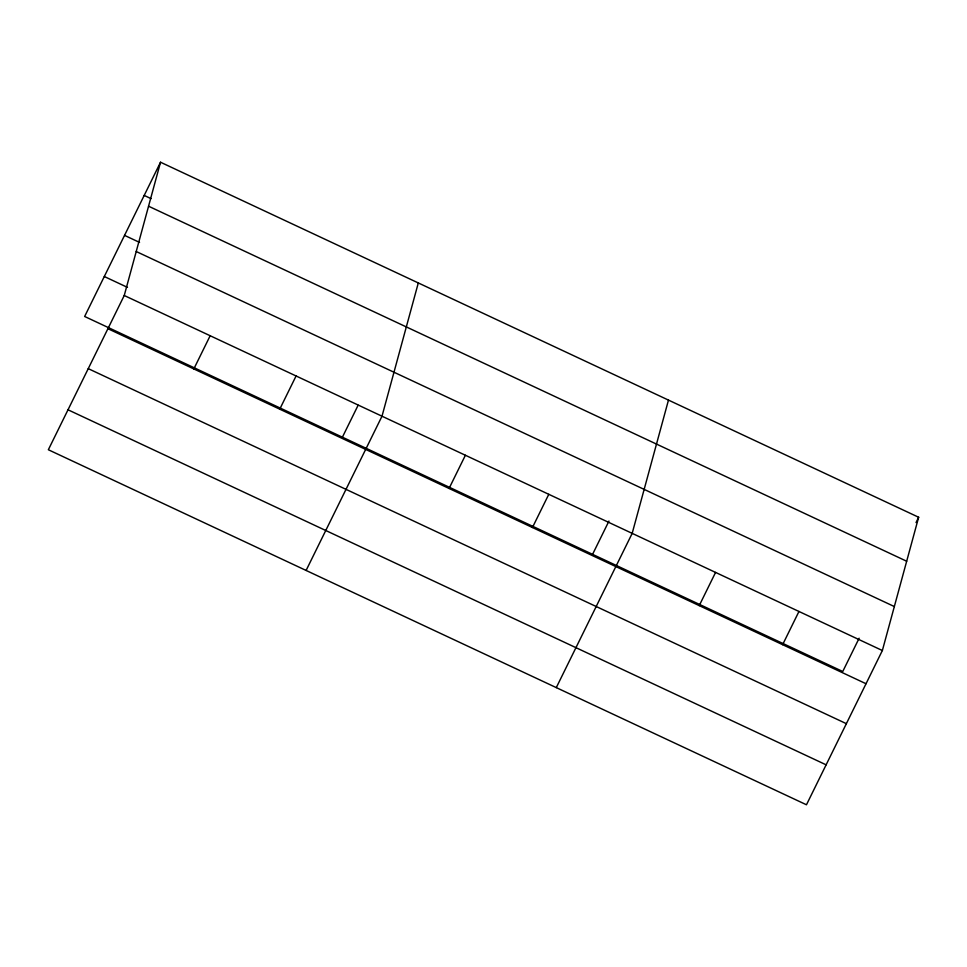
<?xml version="1.0" encoding="UTF-8"?>
<svg xmlns="http://www.w3.org/2000/svg" width="967" height="967" viewBox="0 0 967 967"><rect width="100%" height="100%" fill="white"/><g stroke="black" fill="none" stroke-linecap="round" stroke-linejoin="round"><path stroke-width="1.45" d="M124.247 295.503L160.534 162.226L918.65 517.26L882.363 650.525L806.466 804.774L48.35 449.74L124.247 295.503L882.363 650.525M418.3 282.944L382.001 416.209L306.104 570.445M668.475 400.096L632.176 533.373L556.291 687.61M160.534 162.226L84.637 316.475L842.753 671.497L859.131 638.22M193.835 368.935L210.165 335.73M279.753 409.174L296.083 375.97M342.403 437.181L358.128 405.221M449.063 488.456L465.393 455.264M532.454 527.511L548.785 494.318M592.578 554.345L608.956 521.056M699.238 605.62L715.568 572.416M782.629 644.675L798.96 611.47M916.039 522.567L918.65 517.26M144.204 195.431L151.021 198.622M148.567 206.213L906.671 561.235M124.55 235.38L139.55 242.403M136.226 251.517L894.33 606.551M104.303 276.526L127.487 287.38M107.905 328.695L866.021 683.729M88.251 368.645L846.367 723.667M68.004 409.79L826.12 764.824"/></g></svg>
